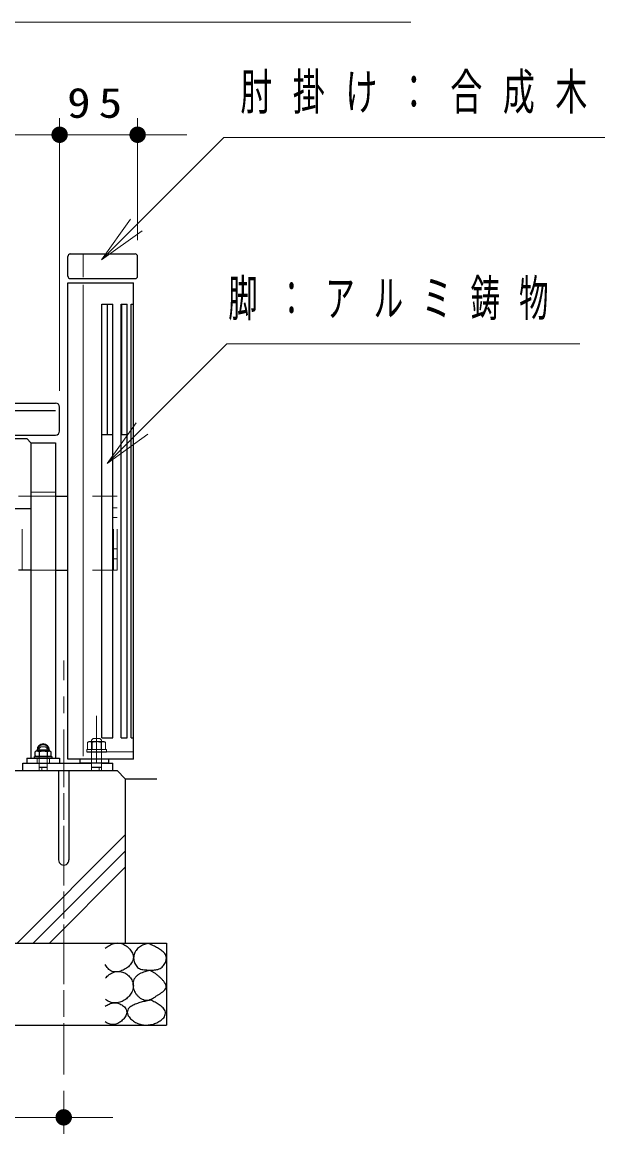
# Model space of a CAD drawing. Units: millimetres on the paper, scale 1:20. Extents: x -365 to 0, y 0 to 257.
# Drawn here: x -245.7 to -210.6, y 86.6 to 154.2 of the extents above; entities that cross this region are included whole.
import ezdxf

# ---------------------------------------------------------------- set-up
doc = ezdxf.new("R2010")
doc.units = ezdxf.units.MM
doc.linetypes.add('USER1', pattern=[4.5, 2.5, -2])
doc.linetypes.add('USER2', pattern=[6, 3, -1, 1, -1])
doc.layers.add('1_20', color=7, linetype='Continuous', lineweight=25)
doc.styles.add('ＭＳ ゴシック', font='')
doc.styles.get('ＭＳ ゴシック').set_extended_font_data('MS Gothic')

# ---------------------------------------------------------------- blocks, each defined once
blk = doc.blocks.new('filled_dot')
at = {"color": 0, "linetype": 'Continuous', "lineweight": -2, "const_width": 1.25}
blk.add_lwpolyline([(-0.625, 0, 1), (0.625, 0, 1)], format="xyb", close=True, dxfattribs=at)

msp = doc.modelspace()

# ---------------------------------------------------------------- linework, layer by layer
at = {"layer": '1_20', "lineweight": 13}
for p, q in [((-243.407, 131.788), (-243.407, 148.37)), ((-243.407, 131.788), (-243.407, 148.37)), ((-238.657, 140.962), (-238.657, 148.37)), ((-321.407, 147.37), (-240.407, 147.37)), ((-246.407, 147.37), (-235.657, 147.37)), ((-240.863, 139.746), (-239.095, 142.221)), ((-240.863, 139.746), (-238.741, 141.867)), ((-238.388, 141.514), (-240.863, 139.746)), ((-241.978, 138.702), (-241.978, 140.056)), ((-241.978, 109.544), (-241.978, 138.224)), ((-240.505, 127.365), (-238.737, 129.84)), ((-240.505, 127.365), (-238.384, 129.487)), ((-238.03, 129.133), (-240.505, 127.365)), ((-246.002, 98.162), (-239.407, 104.756)), ((-245.012, 98.162), (-239.407, 103.766)), ((-244.022, 98.162), (-239.407, 102.777)), ((-243.157, 89.162), (-243.157, 86.552)), ((-240.157, 87.552), (-321.657, 87.552))]:
    msp.add_line(p, q, dxfattribs=at)
at = {"layer": '1_20'}
for p, q in [((-242.757, 140.112), (-238.807, 140.112)), ((-242.907, 138.762), (-242.907, 139.962)), ((-238.657, 138.762), (-238.657, 139.962)), ((-242.907, 109.362), (-242.907, 138.362)), ((-242.907, 138.362), (-238.907, 138.362)), ((-242.757, 138.612), (-238.807, 138.612)), ((-238.907, 109.362), (-238.907, 138.362)), ((-240.842, 110.662), (-240.842, 137.062)), ((-240.842, 137.062), (-240.171, 137.062)), ((-240.499, 129.112), (-240.499, 137.062)), ((-240.171, 110.662), (-240.171, 137.062)), ((-239.669, 110.662), (-239.669, 137.062)), ((-239.669, 137.062), (-239.302, 137.062)), ((-239.611, 129.112), (-239.611, 137.062)), ((-239.302, 110.662), (-239.302, 137.062)), ((-239.055, 110.662), (-239.055, 137.062)), ((-239.055, 137.062), (-238.925, 137.062)), ((-318.157, 131.033), (-243.657, 131.033)), ((-243.407, 129.331), (-243.407, 130.783)), ((-318.157, 130.575), (-243.657, 130.575)), ((-318.157, 129.081), (-243.657, 129.081)), ((-249.672, 128.87), (-245.407, 128.87)), ((-245.157, 128.62), (-245.407, 128.87)), ((-245.157, 128.62), (-245.157, 124.82)), ((-245.157, 128.612), (-243.657, 128.612)), ((-243.657, 128.612), (-243.657, 109.412)), ((-240.842, 129.112), (-240.171, 129.112)), ((-239.669, 129.112), (-239.302, 129.112)), ((-245.157, 128.487), (-245.157, 109.412)), ((-243.657, 125.362), (-242.907, 125.362)), ((-280.907, 124.62), (-245.157, 124.62)), ((-245.157, 120.862), (-245.907, 120.862)), ((-243.657, 120.862), (-242.907, 120.862)), ((-240.842, 110.662), (-240.171, 110.662)), ((-239.669, 110.662), (-239.302, 110.662)), ((-239.055, 110.662), (-238.925, 110.662)), ((-244.831, 109.837), (-244.897, 109.799)), ((-244.897, 109.55), (-244.897, 109.799)), ((-243.983, 109.837), (-244.831, 109.837)), ((-244.07, 109.912), (-244.745, 109.912)), ((-244.652, 109.799), (-244.652, 109.55)), ((-244.162, 109.799), (-244.162, 109.55)), ((-243.983, 109.837), (-243.917, 109.799)), ((-243.917, 109.55), (-243.917, 109.799)), ((-241.757, 109.812), (-240.557, 109.812)), ((-245.407, 109.412), (-243.407, 109.412)), ((-245.407, 109.412), (-245.407, 109.112)), ((-245.407, 109.112), (-243.407, 109.112)), ((-244.932, 109.412), (-244.932, 109.512)), ((-244.932, 109.512), (-243.882, 109.512)), ((-244.932, 109.412), (-243.882, 109.412)), ((-244.831, 109.512), (-244.897, 109.55)), ((-243.983, 109.512), (-244.831, 109.512)), ((-243.983, 109.512), (-243.917, 109.55)), ((-243.882, 109.512), (-243.882, 109.412)), ((-243.407, 109.412), (-243.407, 109.112)), ((-238.907, 109.362), (-242.907, 109.362)), ((-242.157, 109.112), (-242.157, 109.362)), ((-240.407, 109.112), (-242.157, 109.112)), ((-240.407, 109.112), (-240.407, 109.362)), ((-246.407, 108.662), (-239.907, 108.662)), ((-243.475, 108.662), (-243.475, 103.23)), ((-242.84, 108.662), (-242.84, 103.23)), ((-239.407, 108.162), (-239.407, 98.162)), ((-239.407, 108.162), (-237.477, 108.162)), ((-249.407, 98.162), (-236.907, 98.162)), ((-236.907, 98.162), (-236.907, 93.162)), ((-249.407, 93.162), (-236.907, 93.162))]:
    msp.add_line(p, q, dxfattribs=at)
at = {"layer": '1_20', "color": 4, "linetype": 'USER1', "lineweight": 13}
for p, q in [((-245.907, 125.362), (-239.907, 125.362)), ((-245.682, 120.862), (-245.682, 125.362)), ((-240.132, 120.862), (-240.132, 125.362)), ((-239.907, 120.862), (-239.907, 125.362)), ((-239.907, 124.66), (-240.132, 124.66)), ((-239.907, 124.06), (-240.132, 124.06)), ((-239.907, 122.16), (-240.132, 122.16)), ((-239.907, 121.56), (-240.132, 121.56)), ((-245.907, 120.862), (-239.907, 120.862))]:
    msp.add_line(p, q, dxfattribs=at)
at = {"layer": '1_20', "linetype": 'USER1', "lineweight": 13}
for p, q in [((-245.157, 125.612), (-243.657, 125.612)), ((-241.705, 110.38), (-241.607, 110.437)), ((-241.705, 109.937), (-241.705, 110.38)), ((-240.707, 110.437), (-241.607, 110.437)), ((-241.431, 109.937), (-241.431, 110.38)), ((-240.883, 109.937), (-240.883, 110.38)), ((-240.608, 110.38), (-240.707, 110.437)), ((-240.608, 109.937), (-240.608, 110.38)), ((-238.907, 109.812), (-242.907, 109.812)), ((-241.757, 109.812), (-241.757, 109.937)), ((-241.757, 109.937), (-240.557, 109.937)), ((-241.705, 109.937), (-240.608, 109.937)), ((-240.557, 109.937), (-240.557, 109.812)), ((-244.782, 109.412), (-244.782, 109.112)), ((-244.032, 109.412), (-244.032, 109.112))]:
    msp.add_line(p, q, dxfattribs=at)
at = {"layer": '1_20', "linetype": 'USER2', "lineweight": 13}
for p, q in [((-243.157, 90.162), (-243.157, 115.371)), ((-241.157, 109.112), (-241.157, 111.988)), ((-243.157, 110.662), (-243.157, 90.162)), ((-243.157, 90.294), (-243.157, 110.487))]:
    msp.add_line(p, q, dxfattribs=at)
at = {"layer": '1_20', "color": 2, "linetype": 'USER1', "lineweight": 13}
for p, q in [((-241.357, 110.612), (-241.457, 110.512)), ((-241.457, 108.712), (-241.457, 110.512)), ((-241.357, 110.612), (-240.957, 110.612)), ((-240.857, 110.512), (-240.957, 110.612)), ((-240.857, 108.712), (-240.857, 110.512)), ((-244.657, 110.012), (-244.557, 110.112)), ((-244.657, 108.712), (-244.657, 110.012)), ((-244.557, 110.112), (-244.257, 110.112)), ((-244.157, 110.012), (-244.257, 110.112)), ((-244.157, 108.712), (-244.157, 110.012))]:
    msp.add_line(p, q, dxfattribs=at)
at = {"layer": '1_20', "color": 2}
for p, q in [((-245.657, 109.112), (-244.657, 109.112)), ((-245.657, 108.662), (-245.657, 109.112)), ((-244.157, 109.112), (-241.457, 109.112)), ((-240.857, 109.112), (-240.157, 109.112)), ((-240.157, 108.662), (-240.157, 109.112)), ((-245.657, 108.662), (-240.157, 108.662)), ((-244.657, 108.862), (-244.157, 108.862)), ((-241.457, 108.862), (-240.857, 108.862))]:
    msp.add_line(p, q, dxfattribs=at)
at = {"layer": '1_20', "color": 2, "lineweight": 13}
for p, q in [((-244.5, 108.662), (-244.5, 108.862)), ((-241, 108.662), (-241, 108.862))]:
    msp.add_line(p, q, dxfattribs=at)
at = {"layer": '1_20', "color": 70}
msp.add_line((-239.907, 108.662), (-239.407, 108.162), dxfattribs=at)
at = {"layer": '1_20', "lineweight": 13}
for points in [[(-279.62, 130.326), (-255.523, 154.22), (-222.024, 154.22)], [(-240.863, 139.746), (-233.401, 147.207), (-195.963, 147.207)], [(-240.505, 127.365), (-233.219, 134.651), (-211.72, 134.651)]]:
    msp.add_lwpolyline(points, dxfattribs=at)
at = {"layer": '1_20'}
for centre, radius, start, end in [((-242.757, 139.962), 0.15, 90, 180), ((-238.807, 139.962), 0.15, 0, 90), ((-242.757, 138.762), 0.15, 180, 270), ((-238.807, 138.762), 0.15, 270, 0), ((-243.657, 130.783), 0.25, 0, 90), ((-243.657, 129.331), 0.25, 270, 0), ((-244.831, 109.394), 0.443, 66.13495, 89.99996), ((-244.745, 109.837), 0.075, 90, 180), ((-244.407, 109.912), 0.375, 0.00001, 180), ((-244.407, 109.026), 0.811, 72.41195, 107.58808), ((-243.983, 109.394), 0.443, 90.00002, 113.86508), ((-244.07, 109.837), 0.075, 0, 90), ((-244.831, 109.955), 0.443, 270.00003, 293.86506), ((-244.407, 110.323), 0.811, 252.41194, 287.58807), ((-243.983, 109.955), 0.443, 246.13494, 270), ((-243.157, 103.23), 0.318, 179.99998, 0.00001)]:
    msp.add_arc(centre, radius, start, end, dxfattribs=at)
at = {"layer": '1_20', "linetype": 'USER1', "lineweight": 13}
for centre, radius, start, end in [((-241.568, 110.18), 0.243, 55.61586, 124.38414), ((-241.157, 109.515), 0.908, 72.41211, 107.58789), ((-240.745, 110.18), 0.243, 55.61586, 124.38414), ((-244.407, 109.912), 0.325, 0.00001, 180)]:
    msp.add_arc(centre, radius, start, end, dxfattribs=at)
at = {"layer": '1_20'}
for points, knots in [([(-240.627, 97.847), (-240.588, 97.879), (-240.548, 97.911), (-240.506, 97.94), (-240.464, 97.969), (-240.42, 97.997), (-240.376, 98.021), (-240.331, 98.045), (-240.285, 98.068), (-240.237, 98.087), (-240.19, 98.106), (-240.141, 98.123), (-240.092, 98.136), (-240.043, 98.149), (-239.992, 98.159), (-239.942, 98.164), (-239.891, 98.169), (-239.839, 98.17), (-239.788, 98.165), (-239.738, 98.161), (-239.687, 98.151), (-239.638, 98.137), (-239.589, 98.123), (-239.541, 98.103), (-239.496, 98.08), (-239.45, 98.058), (-239.406, 98.031), (-239.364, 98.002), (-239.323, 97.972), (-239.283, 97.94), (-239.245, 97.905), (-239.207, 97.871), (-239.171, 97.834), (-239.138, 97.796), (-239.105, 97.757), (-239.074, 97.716), (-239.046, 97.673), (-239.019, 97.63), (-238.993, 97.585), (-238.973, 97.539), (-238.953, 97.492), (-238.936, 97.443), (-238.927, 97.393), (-238.918, 97.343), (-238.914, 97.291), (-238.919, 97.24), (-238.923, 97.19), (-238.936, 97.139), (-238.953, 97.091), (-238.97, 97.044), (-238.994, 96.998), (-239.021, 96.954), (-239.047, 96.911), (-239.079, 96.87), (-239.112, 96.831), (-239.146, 96.793), (-239.183, 96.757), (-239.221, 96.723), (-239.259, 96.689), (-239.3, 96.658), (-239.341, 96.629), (-239.383, 96.6), (-239.427, 96.573), (-239.472, 96.548), (-239.517, 96.524), (-239.563, 96.502), (-239.61, 96.483), (-239.657, 96.463), (-239.706, 96.446), (-239.755, 96.434), (-239.805, 96.421), (-239.855, 96.411), (-239.906, 96.406), (-239.957, 96.401), (-240.009, 96.399), (-240.059, 96.405), (-240.109, 96.41), (-240.161, 96.42), (-240.208, 96.438), (-240.256, 96.455), (-240.302, 96.48), (-240.344, 96.509), (-240.385, 96.538), (-240.423, 96.574), (-240.458, 96.611), (-240.492, 96.648), (-240.523, 96.689), (-240.552, 96.732), (-240.58, 96.774), (-240.604, 96.819), (-240.627, 96.865)], [0, 0, 0, 0, 1, 1, 1, 2, 2, 2, 3, 3, 3, 4, 4, 4, 5, 5, 5, 6, 6, 6, 7, 7, 7, 8, 8, 8, 9, 9, 9, 10, 10, 10, 11, 11, 11, 12, 12, 12, 13, 13, 13, 14, 14, 14, 15, 15, 15, 16, 16, 16, 17, 17, 17, 18, 18, 18, 19, 19, 19, 20, 20, 20, 21, 21, 21, 22, 22, 22, 23, 23, 23, 24, 24, 24, 25, 25, 25, 26, 26, 26, 27, 27, 27, 28, 28, 28, 29, 29, 29, 30, 30, 30, 30]), ([(-238.029, 98.132), (-237.984, 98.118), (-237.939, 98.104), (-237.895, 98.088), (-237.85, 98.071), (-237.807, 98.052), (-237.764, 98.033), (-237.721, 98.013), (-237.678, 97.992), (-237.637, 97.97), (-237.595, 97.948), (-237.554, 97.924), (-237.513, 97.901), (-237.472, 97.877), (-237.431, 97.853), (-237.391, 97.828), (-237.35, 97.803), (-237.31, 97.779), (-237.271, 97.752), (-237.232, 97.726), (-237.192, 97.699), (-237.155, 97.67), (-237.119, 97.64), (-237.082, 97.609), (-237.05, 97.575), (-237.018, 97.54), (-236.987, 97.503), (-236.964, 97.462), (-236.942, 97.421), (-236.924, 97.376), (-236.915, 97.33), (-236.906, 97.284), (-236.906, 97.235), (-236.91, 97.189), (-236.915, 97.142), (-236.927, 97.095), (-236.941, 97.05), (-236.956, 97.006), (-236.976, 96.962), (-236.998, 96.921), (-237.021, 96.879), (-237.047, 96.839), (-237.076, 96.802), (-237.105, 96.765), (-237.137, 96.729), (-237.172, 96.698), (-237.208, 96.667), (-237.247, 96.639), (-237.288, 96.616), (-237.329, 96.593), (-237.374, 96.575), (-237.418, 96.561), (-237.463, 96.547), (-237.51, 96.537), (-237.557, 96.53), (-237.603, 96.523), (-237.651, 96.52), (-237.698, 96.517), (-237.745, 96.514), (-237.792, 96.514), (-237.84, 96.514), (-237.887, 96.514), (-237.934, 96.516), (-237.982, 96.517), (-238.029, 96.518), (-238.076, 96.519), (-238.123, 96.522), (-238.171, 96.525), (-238.218, 96.528), (-238.265, 96.534), (-238.312, 96.541), (-238.359, 96.548), (-238.404, 96.56), (-238.45, 96.572), (-238.496, 96.587), (-238.538, 96.607), (-238.58, 96.628), (-238.621, 96.653), (-238.657, 96.683), (-238.693, 96.713), (-238.725, 96.749), (-238.753, 96.787), (-238.781, 96.825), (-238.805, 96.867), (-238.825, 96.91), (-238.844, 96.952), (-238.86, 96.997), (-238.873, 97.043), (-238.885, 97.088), (-238.893, 97.136), (-238.897, 97.182), (-238.901, 97.229), (-238.902, 97.277), (-238.897, 97.324), (-238.893, 97.371), (-238.884, 97.418), (-238.872, 97.464), (-238.859, 97.509), (-238.842, 97.554), (-238.821, 97.596), (-238.801, 97.638), (-238.776, 97.68), (-238.749, 97.718), (-238.722, 97.756), (-238.69, 97.793), (-238.657, 97.826), (-238.624, 97.859), (-238.587, 97.89), (-238.549, 97.918), (-238.512, 97.946), (-238.471, 97.972), (-238.43, 97.994), (-238.389, 98.017), (-238.346, 98.038), (-238.302, 98.055), (-238.258, 98.073), (-238.213, 98.088), (-238.168, 98.101), (-238.122, 98.114), (-238.076, 98.123), (-238.029, 98.132)], [0, 0, 0, 0, 1, 1, 1, 2, 2, 2, 3, 3, 3, 4, 4, 4, 5, 5, 5, 6, 6, 6, 7, 7, 7, 8, 8, 8, 9, 9, 9, 10, 10, 10, 11, 11, 11, 12, 12, 12, 13, 13, 13, 14, 14, 14, 15, 15, 15, 16, 16, 16, 17, 17, 17, 18, 18, 18, 19, 19, 19, 20, 20, 20, 21, 21, 21, 22, 22, 22, 23, 23, 23, 24, 24, 24, 25, 25, 25, 26, 26, 26, 27, 27, 27, 28, 28, 28, 29, 29, 29, 30, 30, 30, 31, 31, 31, 32, 32, 32, 33, 33, 33, 34, 34, 34, 35, 35, 35, 36, 36, 36, 37, 37, 37, 38, 38, 38, 39, 39, 39, 40, 40, 40, 40]), ([(-240.612, 96.041), (-240.576, 96.077), (-240.54, 96.114), (-240.502, 96.147), (-240.463, 96.181), (-240.423, 96.213), (-240.381, 96.242), (-240.339, 96.271), (-240.296, 96.298), (-240.251, 96.322), (-240.206, 96.346), (-240.159, 96.367), (-240.111, 96.384), (-240.063, 96.402), (-240.013, 96.416), (-239.963, 96.425), (-239.913, 96.434), (-239.862, 96.438), (-239.811, 96.437), (-239.76, 96.436), (-239.709, 96.43), (-239.659, 96.419), (-239.61, 96.409), (-239.56, 96.393), (-239.513, 96.374), (-239.466, 96.355), (-239.42, 96.331), (-239.377, 96.305), (-239.333, 96.278), (-239.292, 96.248), (-239.253, 96.215), (-239.214, 96.182), (-239.177, 96.146), (-239.144, 96.107), (-239.111, 96.069), (-239.08, 96.027), (-239.053, 95.984), (-239.026, 95.941), (-239.002, 95.896), (-238.982, 95.849), (-238.963, 95.802), (-238.946, 95.753), (-238.935, 95.703), (-238.924, 95.654), (-238.917, 95.602), (-238.917, 95.552), (-238.916, 95.501), (-238.921, 95.449), (-238.93, 95.399), (-238.939, 95.349), (-238.955, 95.3), (-238.973, 95.253), (-238.991, 95.205), (-239.015, 95.159), (-239.04, 95.115), (-239.066, 95.071), (-239.095, 95.029), (-239.126, 94.989), (-239.157, 94.948), (-239.192, 94.91), (-239.228, 94.874), (-239.264, 94.838), (-239.302, 94.804), (-239.342, 94.772), (-239.382, 94.74), (-239.423, 94.711), (-239.467, 94.684), (-239.51, 94.657), (-239.555, 94.632), (-239.601, 94.611), (-239.648, 94.59), (-239.696, 94.571), (-239.744, 94.556), (-239.793, 94.542), (-239.843, 94.53), (-239.894, 94.523), (-239.944, 94.516), (-239.996, 94.513), (-240.046, 94.514), (-240.097, 94.516), (-240.148, 94.523), (-240.198, 94.533), (-240.248, 94.544), (-240.297, 94.56), (-240.344, 94.578), (-240.392, 94.596), (-240.438, 94.619), (-240.483, 94.644), (-240.527, 94.668), (-240.569, 94.697), (-240.612, 94.726)], [0, 0, 0, 0, 1, 1, 1, 2, 2, 2, 3, 3, 3, 4, 4, 4, 5, 5, 5, 6, 6, 6, 7, 7, 7, 8, 8, 8, 9, 9, 9, 10, 10, 10, 11, 11, 11, 12, 12, 12, 13, 13, 13, 14, 14, 14, 15, 15, 15, 16, 16, 16, 17, 17, 17, 18, 18, 18, 19, 19, 19, 20, 20, 20, 21, 21, 21, 22, 22, 22, 23, 23, 23, 24, 24, 24, 25, 25, 25, 26, 26, 26, 27, 27, 27, 28, 28, 28, 29, 29, 29, 30, 30, 30, 30]), ([(-237.903, 96.485), (-237.852, 96.462), (-237.802, 96.439), (-237.753, 96.412), (-237.704, 96.386), (-237.657, 96.357), (-237.611, 96.326), (-237.565, 96.296), (-237.52, 96.263), (-237.477, 96.229), (-237.433, 96.195), (-237.39, 96.159), (-237.349, 96.123), (-237.307, 96.086), (-237.266, 96.049), (-237.226, 96.01), (-237.187, 95.972), (-237.148, 95.932), (-237.112, 95.89), (-237.076, 95.848), (-237.04, 95.805), (-237.01, 95.759), (-236.981, 95.712), (-236.95, 95.663), (-236.935, 95.611), (-236.92, 95.56), (-236.91, 95.499), (-236.922, 95.448), (-236.933, 95.397), (-236.969, 95.347), (-237.003, 95.305), (-237.037, 95.263), (-237.083, 95.229), (-237.127, 95.195), (-237.17, 95.16), (-237.217, 95.131), (-237.263, 95.1), (-237.309, 95.069), (-237.357, 95.041), (-237.403, 95.011), (-237.45, 94.981), (-237.496, 94.95), (-237.542, 94.92), (-237.589, 94.889), (-237.634, 94.858), (-237.682, 94.829), (-237.729, 94.801), (-237.777, 94.772), (-237.827, 94.749), (-237.877, 94.726), (-237.929, 94.704), (-237.983, 94.692), (-238.036, 94.681), (-238.093, 94.676), (-238.148, 94.68), (-238.202, 94.685), (-238.257, 94.699), (-238.309, 94.718), (-238.361, 94.736), (-238.411, 94.762), (-238.458, 94.791), (-238.505, 94.819), (-238.55, 94.853), (-238.591, 94.89), (-238.633, 94.926), (-238.672, 94.966), (-238.707, 95.008), (-238.742, 95.051), (-238.775, 95.096), (-238.803, 95.144), (-238.831, 95.191), (-238.856, 95.242), (-238.876, 95.293), (-238.895, 95.344), (-238.912, 95.398), (-238.923, 95.452), (-238.934, 95.506), (-238.941, 95.562), (-238.942, 95.617), (-238.943, 95.672), (-238.94, 95.728), (-238.929, 95.782), (-238.919, 95.836), (-238.903, 95.891), (-238.879, 95.94), (-238.856, 95.99), (-238.825, 96.037), (-238.79, 96.08), (-238.755, 96.122), (-238.714, 96.16), (-238.671, 96.195), (-238.628, 96.229), (-238.581, 96.259), (-238.533, 96.287), (-238.485, 96.314), (-238.434, 96.338), (-238.383, 96.359), (-238.332, 96.381), (-238.28, 96.399), (-238.227, 96.415), (-238.174, 96.431), (-238.12, 96.445), (-238.066, 96.457), (-238.012, 96.468), (-237.957, 96.476), (-237.903, 96.485)], [0, 0, 0, 0, 1, 1, 1, 2, 2, 2, 3, 3, 3, 4, 4, 4, 5, 5, 5, 6, 6, 6, 7, 7, 7, 8, 8, 8, 9, 9, 9, 10, 10, 10, 11, 11, 11, 12, 12, 12, 13, 13, 13, 14, 14, 14, 15, 15, 15, 16, 16, 16, 17, 17, 17, 18, 18, 18, 19, 19, 19, 20, 20, 20, 21, 21, 21, 22, 22, 22, 23, 23, 23, 24, 24, 24, 25, 25, 25, 26, 26, 26, 27, 27, 27, 28, 28, 28, 29, 29, 29, 30, 30, 30, 31, 31, 31, 32, 32, 32, 33, 33, 33, 34, 34, 34, 35, 35, 35, 35]), ([(-240.627, 94.314), (-240.59, 94.339), (-240.553, 94.364), (-240.514, 94.386), (-240.475, 94.408), (-240.435, 94.43), (-240.394, 94.448), (-240.353, 94.465), (-240.311, 94.482), (-240.268, 94.494), (-240.225, 94.506), (-240.181, 94.516), (-240.137, 94.521), (-240.092, 94.526), (-240.047, 94.527), (-240.002, 94.524), (-239.958, 94.521), (-239.913, 94.513), (-239.87, 94.502), (-239.827, 94.491), (-239.784, 94.476), (-239.743, 94.458), (-239.702, 94.441), (-239.662, 94.42), (-239.624, 94.396), (-239.586, 94.373), (-239.549, 94.347), (-239.515, 94.318), (-239.481, 94.289), (-239.448, 94.257), (-239.42, 94.222), (-239.393, 94.187), (-239.366, 94.149), (-239.349, 94.109), (-239.331, 94.069), (-239.317, 94.024), (-239.313, 93.98), (-239.31, 93.936), (-239.317, 93.89), (-239.328, 93.847), (-239.339, 93.804), (-239.359, 93.763), (-239.38, 93.723), (-239.401, 93.684), (-239.427, 93.647), (-239.454, 93.611), (-239.48, 93.575), (-239.51, 93.541), (-239.541, 93.509), (-239.572, 93.477), (-239.605, 93.446), (-239.639, 93.417), (-239.673, 93.388), (-239.71, 93.361), (-239.747, 93.337), (-239.785, 93.313), (-239.824, 93.291), (-239.865, 93.273), (-239.906, 93.254), (-239.948, 93.238), (-239.991, 93.227), (-240.035, 93.216), (-240.079, 93.208), (-240.124, 93.205), (-240.168, 93.202), (-240.214, 93.204), (-240.258, 93.21), (-240.302, 93.216), (-240.346, 93.228), (-240.388, 93.242), (-240.431, 93.256), (-240.472, 93.275), (-240.512, 93.295), (-240.552, 93.315), (-240.59, 93.339), (-240.627, 93.364)], [0, 0, 0, 0, 1, 1, 1, 2, 2, 2, 3, 3, 3, 4, 4, 4, 5, 5, 5, 6, 6, 6, 7, 7, 7, 8, 8, 8, 9, 9, 9, 10, 10, 10, 11, 11, 11, 12, 12, 12, 13, 13, 13, 14, 14, 14, 15, 15, 15, 16, 16, 16, 17, 17, 17, 18, 18, 18, 19, 19, 19, 20, 20, 20, 21, 21, 21, 22, 22, 22, 23, 23, 23, 24, 24, 24, 25, 25, 25, 25]), ([(-237.862, 94.688), (-237.772, 94.645), (-237.682, 94.602), (-237.595, 94.554), (-237.508, 94.506), (-237.42, 94.458), (-237.339, 94.401), (-237.258, 94.344), (-237.171, 94.286), (-237.108, 94.212), (-237.044, 94.139), (-236.971, 94.049), (-236.957, 93.959), (-236.944, 93.87), (-236.98, 93.759), (-237.026, 93.676), (-237.071, 93.594), (-237.155, 93.524), (-237.233, 93.463), (-237.31, 93.403), (-237.4, 93.354), (-237.489, 93.312), (-237.579, 93.271), (-237.675, 93.238), (-237.771, 93.214), (-237.867, 93.19), (-237.967, 93.173), (-238.065, 93.169), (-238.164, 93.164), (-238.266, 93.169), (-238.363, 93.186), (-238.46, 93.203), (-238.557, 93.233), (-238.648, 93.271), (-238.74, 93.309), (-238.829, 93.357), (-238.91, 93.414), (-238.991, 93.471), (-239.071, 93.535), (-239.133, 93.611), (-239.195, 93.687), (-239.264, 93.778), (-239.28, 93.868), (-239.296, 93.958), (-239.273, 94.072), (-239.226, 94.151), (-239.179, 94.229), (-239.081, 94.288), (-238.998, 94.34), (-238.915, 94.393), (-238.82, 94.429), (-238.728, 94.465), (-238.635, 94.502), (-238.54, 94.531), (-238.444, 94.558), (-238.349, 94.586), (-238.252, 94.609), (-238.154, 94.63), (-238.057, 94.652), (-237.959, 94.67), (-237.862, 94.688)], [0, 0, 0, 0, 1, 1, 1, 2, 2, 2, 3, 3, 3, 4, 4, 4, 5, 5, 5, 6, 6, 6, 7, 7, 7, 8, 8, 8, 9, 9, 9, 10, 10, 10, 11, 11, 11, 12, 12, 12, 13, 13, 13, 14, 14, 14, 15, 15, 15, 16, 16, 16, 17, 17, 17, 18, 18, 18, 19, 19, 19, 20, 20, 20, 20])]:
    msp.add_open_spline(points, degree=3, knots=knots, dxfattribs=at)

# ---------------------------------------------------------------- block references
at = {"layer": '1_20', "lineweight": 13, "xscale": 0.4, "yscale": 0.4}
for p in [(-243.407, 147.37), (-238.657, 147.37), (-243.157, 87.552)]:
    msp.add_blockref('filled_dot', p, dxfattribs=at)
at = {"layer": '1_20', "lineweight": 13, "xscale": 0.4, "yscale": 0.4, "rotation": 180}
msp.add_blockref('filled_dot', (-243.407, 147.37), dxfattribs=at)

# ---------------------------------------------------------------- texts
at = {"layer": '1_20', "style": 'ＭＳ ゴシック'}
for s, insert, char_height, attachment_point in [('\\T1.64;\\W0.65;肘掛け：合成木材\u3000３０ｔ', (-232.403, 149.857), 2.199, 4), ('\\T1.34;\\W1.15;95', (-241.032, 148.37), 1.833, 8), ('\\T1.64;\\W0.6;脚：アルミ鋳物', (-233.137, 137.301), 2.199, 4)]:
    msp.add_mtext(s, dxfattribs=dict(at, insert=insert, char_height=char_height, attachment_point=attachment_point))

doc.saveas('drawing.dxf')
